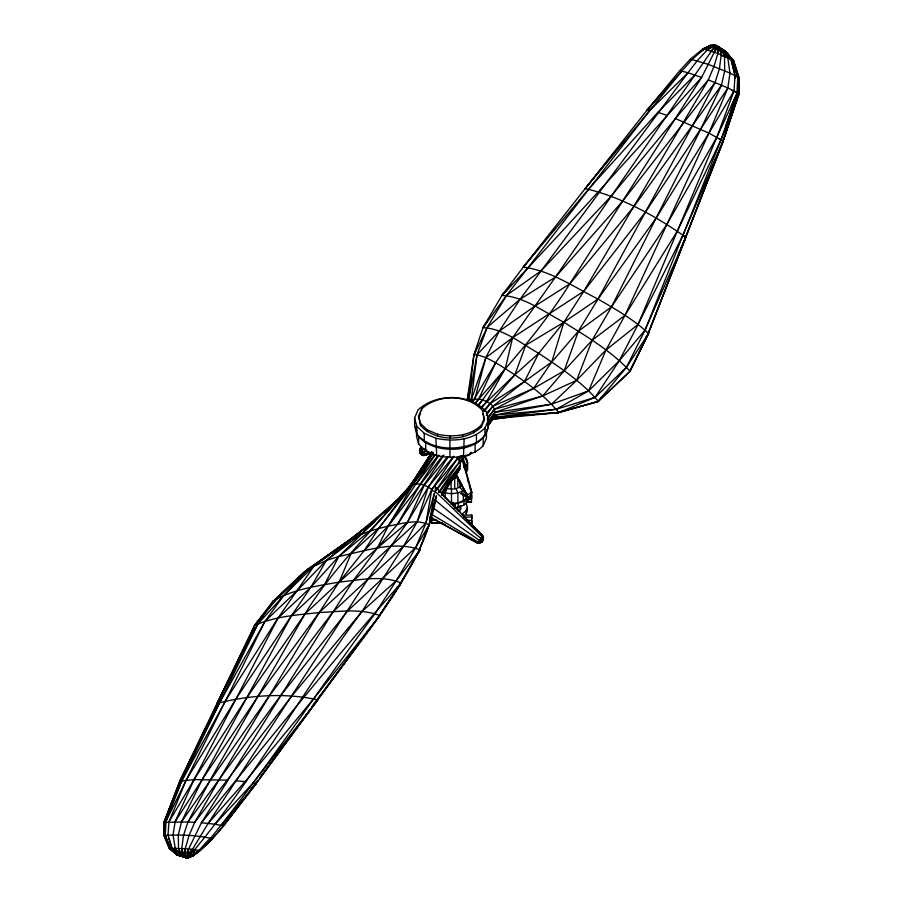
<?xml version="1.0" encoding="UTF-8"?>
<svg xmlns="http://www.w3.org/2000/svg" width="903" height="903" viewBox="0 0 903 903"><rect width="100%" height="100%" fill="white"/><g stroke="black" fill="none" stroke-linecap="round" stroke-linejoin="round"><path stroke-width="1.35" d="M445.089 524.338L442.38 524.338L442.38 523.142L431.532 523.142L431.532 520.241L436.95 520.241M486.446 430.076L486.446 438.147L483.195 445.8C471.14 457.776 452.538 458.984 436.713 455.563L435.889 438.26L424.263 433.338L416.791 426.227L414.601 417.999L418.021 409.917C436.138 393.223 469.346 393.076 486.209 411.644C501.82 452.019 434.456 460.564 416.791 434.117L414.601 425.9L414.601 417.999M437.56 436.194L437.56 434.23L427.187 429.839L420.516 423.484L418.552 416.148L421.611 408.935C437.786 394.013 467.438 393.889 482.484 410.47L484.448 419.76L481.389 426.984C465.214 441.894 435.562 442.019 420.516 425.448L418.552 416.148M445.1 497.903L445.1 492.903L447.12 488.613C452.256 489.573 458.34 489.121 462.076 485.035M447.538 487.496L447.538 484.73M451.094 488.004L451.094 479.696M451.5 503.637L451.5 489.11M455.202 505.962L453.035 504.201L453.035 502.565L449.965 502.565M454.706 487.676L454.706 476.603M455.202 506.843L455.202 504.337L453.035 502.565M457.832 510.127L457.832 507.362M452.775 503.49L457.9 502.903L457.9 492.903L455.88 488.613M457.832 486.582L457.832 476.886M459.988 511.2L459.988 505.657M459.988 486.265L459.988 480.723M460.857 509.145L460.857 506.38M460.857 485.6L460.857 482.834M455.281 473.973L466.388 494.494L466.377 500.364L467.167 500.815L471.75 498.174L471.75 492.316L463.07 460.485L462.336 460.395M467.167 500.815L467.178 494.957L456.038 474.165M466.05 502.124L471.468 502.124L466.05 501.616M471.468 495.115L471.468 502.124M471.829 523.684L471.829 521.731M471.829 518.412L471.829 515.094L462.122 515.094M488.399 419.861L484.979 427.943L484.979 435.833L475.125 444.084L475.125 452.155M424.139 454.22L423.518 455.507L421.396 454.559L420.166 449.807L419.556 450.123L420.155 453.182L421.396 454.559L423.518 455.507L426.002 455.078C421.419 456.523 417.175 450.394 421.137 447.087L422.006 450.462L425.245 454.062L426.747 454.706L431.307 452.301M420.821 448.035L420.019 448.43L419.545 451.105L421.498 454.13L420.155 453.182M429.489 521.223L436.431 495.566C429.297 540.321 405.007 578.936 379.768 615.598L255.786 784.131L223.436 826.189L212.555 838.684L199.89 850.682L192.7 856.1L187.88 857.85L177.451 855.231L169.527 848.696L163.894 835.501L163.974 822.306L179.765 781.129L254.42 625.621L272.909 601.319L304.65 571.655L346.707 542.003L366.584 526.618M487.981 425.719C493.569 419.692 498.67 409.454 490.047 403.641C484.787 399.634 477.585 397.828 471.231 400.074L485.882 357.588L499.28 331.108L520.083 299.265L687.984 72.748L697.33 60.603L707.41 49.744L712.456 45.872L715.108 45.15L710.492 45.579L703.11 48.807L717.772 53.424L733.473 60.456L739.105 77.771L739.026 93.72L723.235 141.082L686.077 236.112L722.976 141.139L738.823 93.754L738.936 77.793L733.473 60.456L725.549 51.381L715.808 45.376L710.3 45.398L703.11 48.807L690.445 59.09L679.564 70.908L647.214 109.952L523.232 267.186L501.933 295.428L482.947 327.676L473.883 355.082L467.178 399.961M459.593 487.18L463.329 491.379L466.738 493.354M232.003 814.574C220.422 829.722 208.187 844.756 192.7 856.1L177.451 855.231L170.407 848.673L165.305 835.467L163.894 835.501L164.177 822.396L180.024 781.253L232.522 672.284M726.012 125.573L737.299 92.907L737.695 77.094L733.473 60.456L725.448 56.923M502.124 417.547L491.029 419.06L558.37 412.66L597.955 401.587L626.501 367.25L645.069 330.092L721.102 139.638L737.356 92.693L737.74 76.924L732.615 59.925L725.549 51.381L716.497 45.681L725.12 51.11L732.615 59.925L737.695 77.094L739.105 77.771L729.951 73.087L708.483 64.429L690.445 59.09L691.066 59.654M352.283 538.425C316.705 561.914 280.991 587.074 257.931 623.826L181.898 780.655L165.644 822.046L165.26 835.286L170.385 848.56L177.451 855.231M448.091 457.042L428.259 487.033L407.309 522.589L368.108 578.947L208.141 823.434L187.361 857.782L187.474 855.728M734.986 78.437L735.155 75.852L737.695 77.094M488.365 424.771L492.857 417.604L558.37 412.66L595.111 397.343L619.323 360.681L638.049 324.493L716.847 137.188L734.026 90.943L735.008 75.491L730.922 59.034L725.12 51.11L710.3 45.398L700.389 51.776M372.002 522.555L344.336 544.069L307.889 569.15L283.677 595.596L264.951 621.388L186.153 780.136L168.974 821.798L167.992 835.083L172.078 848.436L177.868 855.164L186.379 857.771M468.759 399.002L473.883 355.082L477.213 347.35M487.846 425.787L492.857 417.604L556.293 409.285L588.643 390.852L606.003 349.969L625.011 315.305L708.945 133.113L727.841 88.009L729.951 73.087L727.762 57.532L722.682 49.868L716.339 45.613L721.045 49.134L721.215 54.767L719.465 68.662L715.041 82.602L692.567 125.675L598.012 299.04L578.383 331.187L551.789 361.99L533.594 388.425L494.392 409.307L487.225 417.875M471.231 400.074L477.044 354.721L487.248 327.304L506.707 295.179L650.047 110.189L681.788 71.134L692.251 59.282L704.238 48.92L710.492 45.579M254.849 625.937L254.42 625.621C274.591 616.297 297.392 614.966 319.199 612.539C339.235 611.749 360.658 608.114 379.768 615.598L378.154 617.336L399.419 585.234L418.574 552.117L429.117 524.778C416.351 518.672 401.383 523.909 388.155 526.144C373.786 529.677 359.168 533.741 346.707 542.003L314.346 565.571L277.989 618.07L225.547 700.762L181.898 780.655L164.177 822.396L164.064 835.568L169.527 848.696L177.868 855.164L180.205 855.175L186.661 857.76L181.954 855.028L181.785 848.527L183.535 835.23L187.959 821.978L210.433 779.526L304.988 613.938C340.736 554.69 396.575 510.951 433.361 452.572M482.304 540.299L481.604 542.229L477.8 543.211L430.099 517.238M264.737 612.573L254.42 625.621L276.499 598.937L307.889 569.15L326.344 560.447L338.783 556.462L369.406 531.348L408.607 488.342L432.029 452.279L408.607 488.342L338.783 556.462L310.813 587.3L277.989 618.07L194.055 779.605L175.159 821.628L173.049 834.948L175.238 848.346L178.726 855.085L186.503 857.76L180.318 855.017L175.238 848.346L169.527 848.696L165.305 835.467L165.701 822.272L163.974 822.306L180.024 781.253L187.643 766.32M163.894 835.501C180.081 834.417 196.719 835.151 212.555 838.684L199.89 850.682L192.508 856.202L191.086 856.1L187.88 857.85C197.836 854.881 202.927 844.237 210.749 838.063C268.981 765.846 319.639 687.826 375.095 613.498L396.293 580.652L429.117 524.778L434.332 493.772M187.542 857.794L188.772 855.401L187.722 857.816C253.133 781.648 301.816 691.743 362.024 611.455L403.72 545.954L417.118 521.911L431.758 489.505L458.16 457.64C460.756 461.93 461.444 467.754 458.126 471.863L441.951 494.742M482.845 539.272L482.202 541.055C478.714 544.261 484.618 539.622 482.834 537.353L483.173 540.096L478.861 542.759L481.604 542.229L482.304 541.416L481.671 540.987C484.516 541.224 483.647 535.829 481.863 534.858L435.427 486.807L435.415 491.593L433.79 495.454M453.904 456.444L431.758 489.505L425.956 523.006L415.752 547.545L347.531 611.06L280.438 695.852L187.959 821.978L163.974 822.306M467.302 399.927L469.041 390.322M469.526 387.579L470.023 384.836M470.519 382.093L471.016 379.35M468.939 398.979L477.044 354.721L499.28 331.108L534.892 306.117L569.714 283.948L633.872 206.652L721.441 85.221L724.714 70.806L724.488 56.11L722.682 49.868L716.497 45.681L724.274 50.647L730.922 59.034M481.694 408.021L486.638 401.429L505.319 368.503L512.622 337.677L555.469 277.074L715.458 45.252L712.456 45.872L715.278 45.195M190.544 855.615L192.079 849.271L199.89 850.682M397.331 500.138L326.344 560.447L310.813 587.3L291.488 615.677L202.249 779.447L181.559 821.73L178.286 835.027L178.512 848.402L180.318 855.017L186.661 857.76L182.113 855.254L180.205 855.175L175.024 848.639L170.407 848.673M444.05 455.01L397.681 524.124L377.251 548.2L353.536 580.223L333.286 611.545L201.38 822.825L188.637 848.955L187.192 857.771L185.329 855.152L185.217 848.718L189.043 835.546L194.698 822.362L219.057 779.774L319.199 612.539L339.144 582.108L364.293 550.48L378.538 528.594L410.301 486.13C417.017 481.581 426.002 484.866 431.758 489.505M187.361 857.782L187.045 855.265L192.079 849.271L185.217 848.718L183.602 855.073L186.842 857.748L182.113 855.254L181.018 853.121M434.185 493.749L425.956 523.006L403.72 545.954L333.286 611.545L269.128 696.157L181.559 821.73M724.488 56.11L721.045 49.134L716.158 45.522L719.398 48.446L713.957 66.495L708.302 79.949L583.801 291.263L563.856 322.258L538.707 353.31L514.845 374.813L481.006 407.422M710.932 169.561L722.976 141.139L739.026 93.72L734.026 90.943L708.945 133.113L656.131 218.063L598.012 299.04L563.856 322.258L551.789 361.99L524.462 381.574L492.699 406.339L486.333 413.472M475.001 403.201L478.68 399.115C511.188 362.475 543.741 325.667 569.714 283.948L701.62 77.421L714.363 52.126L715.808 45.376L717.671 47.746L717.772 53.424M454.186 507.723L458.216 507.26L463.905 505.07L467.698 501.786L468.589 499.201M467.359 507.193L467.359 510.567L466.151 514.067L466.151 510.692L467.359 507.193L466.151 503.693M421.882 543.2L418.574 552.117L420.053 549.837C394.622 540.287 364.417 551.214 338.783 556.462L324.606 584.501L291.488 615.677L236.022 698.832L186.153 780.136L165.644 822.046M422.83 540.649L429.117 524.778M724.003 132.244L739.026 93.72L721.102 139.638L677.442 230.841L625.011 315.305L592.187 340.183L564.217 370.761L542.726 395.92L495.002 412.332L488.252 421.114M538.38 248.765L523.232 267.186C550.345 270.369 573.936 287.098 598.012 299.04C615.586 309.311 633.703 319.436 648.58 333.5L630.091 371.291L598.35 401.338C581.792 381.687 559.871 367.487 538.707 353.31C521.087 343.558 503.693 328.523 482.947 327.676L506.707 295.179L540.976 270.979L611.117 196.188L675.41 118.598L708.945 133.113L723.235 141.082L648.151 333.692L685.569 237.41L682.995 235.446M648.151 333.692L685.908 237.297C655.555 215.986 621.411 196.967 585.223 188.569L615.372 151.388M168.974 821.798L194.055 779.605L246.869 697.567L304.988 613.938L339.144 582.108L351.211 553.279L378.538 528.594L412.953 484.618L434.478 454.931M432.605 507.61L480.791 541.371L482.27 541.665L482.597 540.197M418.552 418.1L420.595 413.292M462.483 457.279L463.228 455.518M481.389 426.984L481.389 425.02L484.448 417.807M484.279 435.178L483.195 437.729L483.195 445.8M678.334 254.07L680.004 250.221M681.11 247.659L685.569 237.41M685.908 237.297L645.069 330.092L619.323 360.681L588.643 390.852L551.541 404.183L494.483 415.166L492.857 417.604L558.664 412.445L597.955 401.587L630.091 371.291C611.275 351.053 587.131 336.74 563.856 322.258C544.137 312.032 524.677 296.748 501.933 295.428L511.098 285.1M731.52 105.741L737.299 92.907L731.814 90.334M459.672 462.212L463.216 460.169L463.216 457.268L460.699 455.812L457.155 457.866M737.356 92.693L716.847 137.188L666.978 224.204L611.512 306.851L592.187 340.183L576.656 380.332L551.541 404.183L495.002 412.332L488.207 422.728M734.026 90.943L727.841 88.009L645.284 212.352L583.801 291.263L512.622 337.677L495.691 362.656L478.68 399.115L475.317 403.46M727.841 88.009L721.441 85.221L700.751 129.276L611.512 306.851L578.383 331.187L564.217 370.761L533.594 388.425L492.699 406.339L486.277 415.448M235.536 666.019L243.381 649.731M248.212 639.708L254.24 627.19L217.092 703.369C249.454 695.152 285.134 692.522 317.777 699.87L259.85 777.901M647.541 334.957L629.651 371.528L648.58 333.5L626.501 367.25L595.111 397.343L556.293 409.285L494.483 415.166L487.767 425.821M266.464 610.394L275.37 599.761L272.909 601.319C292.753 589.185 316.614 586.092 339.144 582.108L377.251 548.2L388.155 526.144L412.953 484.618L432.706 453.837M538.707 353.31L524.462 381.574L490.047 403.641L483.421 410.775M217.092 703.369L257.931 623.826L283.677 595.596L314.346 565.571L360.241 532.127M220.016 698.583L180.024 781.253M188.637 848.955L185.329 855.152L187.011 857.76L183.885 855.389L182.113 855.254M187.88 857.85L192.136 855.909L195.59 849.689M397.681 524.124L420.245 484.132L439.072 455.078M598.35 401.338L558.664 412.445C541.597 391.575 518.345 376.777 495.691 362.656L472.213 402.456M433.824 504.551L435.878 501.03M422.311 454.649L420.696 452.764L421.227 453.949L426.938 450.112M396.428 588.203L399.419 585.234L420.053 549.837L396.293 580.652L362.024 611.455L291.883 695.908L194.698 822.362L187.959 821.978M487.846 424.32L495.002 412.332M464.842 456.737L469.628 454.638L471.061 452.268M410.933 486.299L413.145 482.699M415.346 479.109L417.547 475.52M419.015 473.127L430.776 453.961L408.607 488.342M645.905 337.27L647.406 334.889M175.159 821.628L202.249 779.447L257.716 696.732L319.199 612.539L417.118 521.911L428.259 487.033L453.678 456.286M364.293 550.48L388.155 526.144L434.975 455.01M441.477 494.517L460.474 465.282L439.005 492.316M378.154 617.336L401.067 583.022C381.653 574.703 359.439 580.189 339.144 582.108M436.917 488.941L458.16 457.64M487.27 419.816L494.392 409.307L542.726 395.92L576.656 380.332L606.003 349.969L638.049 324.493L683.086 234.859L723.235 141.082L719.048 138.893M438.779 492.146L459.887 461.444L436.307 490.284M441.24 492.914L460.474 465.282M441.77 494.844L459.864 468.838L441.657 494.765M482.947 327.676L486.909 322.044M478.59 405.323L505.319 368.503M484.347 411.452L490.047 403.641L514.845 374.813L525.738 345.217L563.856 322.258M481.762 541.777L483.444 538.865L482.992 536.145L463.262 516.144M482.597 541.021L480.543 542.827L477.8 543.211L429.986 516.866M482.27 541.665L482.834 540.333L482.179 539.486L434.862 499.833M251.045 788.827L258.145 780.169L245.503 796.807M259.816 777.901L268.146 766.591M269.816 764.333L278.147 753.023M279.817 750.765L300.654 722.49M302.313 720.233L310.655 708.923M312.314 706.665L353.987 650.126M355.658 647.869L377.33 618.465M312.02 706.417L379.768 615.598L314.03 698.312L245.029 781.659L208.141 823.434L201.38 822.825C267.085 742.164 332.202 661.064 401.067 583.022L399.419 585.234M444.75 489.844L458.126 471.863L456.297 473.353M192.508 856.202L194.179 853.967M714.363 52.126L717.671 47.746L715.989 45.455L719.398 48.446L721.215 54.767M416.362 483.94L437.628 455.947M255.684 624.831L264.94 612.708M269.986 606.105L273.349 601.691M388.155 526.144L442.673 455.755M231.969 814.427L222.669 826.538L223.436 826.189M233.663 812.226L243.81 799.008M208.141 823.434L215.016 824.27L252.953 783.115L317.777 699.87L316.479 701.01M233.708 812.407L255.786 784.131L252.953 783.115M721.441 85.221L715.041 82.602L622.562 201.279L555.469 277.074L520.083 299.265L487.248 327.304L473.883 355.082L477.044 354.721L485.882 357.588L495.691 362.656M471.377 497.079L470.158 498.591L468.939 498.479L468.939 496.853L470.158 495.341L471.377 495.454M715.108 45.15L710.864 45.455L707.41 49.744L715.639 45.319L715.955 47.091L710.921 50.884M447.448 456.749L424.32 485.193L407.309 522.589L377.251 548.2M553.539 230.355L555.322 228.188M585.223 188.569L650.047 110.189L687.984 72.748L701.62 77.421C635.61 150.62 569.974 224.091 501.933 295.428M523.232 267.186L588.97 188.671L657.971 112.288L694.858 74.994M487.089 429.309L488.399 427.751M675.41 118.598L708.302 79.949L715.041 82.602M472.021 402.377L474.741 399.182L485.882 357.588L512.622 337.677M597.955 401.587L602.391 396.394M662.847 91.835L647.214 109.952L648.185 110.922M469.628 454.638L471.389 452.674M421.137 448.475L420.008 449.717L422.198 453.441L425.2 455.473L427.616 454.277M477.992 404.995L482.755 399.882M299.164 577.83L305.045 572.028L310.666 568.032M278.395 596.849L304.65 571.655L309.571 568.867M278.463 596.906L290.732 585.426M295.845 580.64L305.045 572.028M374.801 521.449L360.274 534.734L326.344 560.447L296.997 590.878L264.951 621.388L219.914 702.241L179.765 781.129L194.055 779.605L227.59 780.158M384.136 512.915L388.29 509.111M331.988 552.85L346.707 542.003M457.9 502.903L463.329 500.804L466.05 498.456M454.48 503.75L458.216 503.332L463.905 501.131L466.749 498.67M462.72 513.672L466.151 510.692M192.136 855.909L198.762 850.287M424.15 448.667L420.166 452.505L422.457 455.056L428.835 451.929M437.56 434.23C452.482 437.458 470.023 436.318 481.389 425.02M435.889 438.26C452.606 441.872 472.246 440.596 484.979 427.943M362.43 530.4L365.726 527.815M369.022 525.219L371.212 523.503M464.266 467.743L466.129 466.275L467.63 462.742L464.774 455.541M375.321 519.97L377.533 518.254M368.785 524.914L372.104 522.352M341.187 546.789L346.887 542.737M319.639 561.643L314.03 565.639L318.624 562.546M323.003 559.25L329.742 554.453M357.949 534.395L360.218 532.781M332.033 553.268L335.464 550.841M310.271 568.664L312.551 567.05M341.086 546.925L344.506 544.509M323.139 559.375L327.665 556.214M332.191 553.054L336.706 549.893M458.419 457.99L461.964 455.936M458.487 459.999L463.216 457.268M459.006 461.749L463.736 459.017M459.413 462.596L463.07 460.485M466.388 494.494L467.178 494.957L471.75 492.316L462.731 461.726M254.815 784.684L255.786 784.131L221.212 825.432L215.016 824.27M426.747 454.706L431.713 452.042M704.238 48.92L710.864 45.455M187.722 857.816L191.086 856.1M420.155 451.726L420.234 453.001M469.391 398.765L467.585 399.668L471.524 399.228M420.403 452.64L421.035 453.069M558.37 412.66L562.298 411.136M463.329 490.803C457.065 493.828 449.48 494.573 442.921 492.067M481.965 541.71L480.689 541.608M492.801 419.161L495.544 418.541M491.435 419.681L512.114 416.644M514.868 416.238L517.622 415.831M504.901 417.163L507.667 416.791M453.182 477.822L455.36 477.631M453.283 478.15L457.02 477.811L457.02 475.125M421.498 454.13L422.311 454.107L421.498 453.859M468.759 499.212L471.468 499.212M450.992 504.201L453.035 504.201M463.51 517.035L471.829 517.035L471.829 523.108L469.063 523.108M466.287 520.354L471.829 520.354M431.532 522.634L442.38 522.634M175.238 848.346L185.217 848.718M650.047 110.189L647.214 109.952L681.788 71.134L687.984 72.748M187.192 857.771L185.679 855.547L183.885 855.389L186.842 857.748L181.954 855.028L178.512 848.402M461.964 460.045L463.216 460.169M236.236 780.745L245.029 781.659M431.476 490.555L435.415 491.593L481.863 536.393L482.981 537.567L482.179 539.486L479.188 542.737L431.013 514.021M170.385 848.56L177.868 855.164L186.503 857.76L180.205 855.175L179.652 852.635M168.68 838.018L171.999 848.617L178.681 855.175L186.503 857.76M657.971 112.288L666.764 115.313M717.321 47.983L722.795 50.071L726.486 55.681M720.65 55.117L724.183 56.415M416.554 429.659L416.554 436.386L418.631 444.163L425.719 450.902L436.713 455.563M737.299 92.907L738.823 93.754M471.75 492.316L470.96 491.853L470.96 497.722L471.75 498.174M461.715 492.677L468.939 496.853M464.469 495.296L466.738 496.616M460.507 493.602L468.939 498.479M716.497 45.681L724.319 50.76L731.001 59.259L734.828 74.577M480.994 534.26L481.863 534.858C481.999 538.165 479.414 541.586 476.242 542.5L475.373 541.913M679.564 70.908L680.331 71.597M464.221 456.828L466.67 459.153L466.67 461.839M172.078 848.436L178.726 855.085M441.59 494.009L449.48 502.057M452.426 505.082L458.34 511.121M171.999 848.617L177.868 855.164M725.549 51.381L732.593 60.038L725.12 51.11L731.001 59.259M414.601 425.9L415.911 427.514M185.679 855.547L187.011 857.76L183.602 855.073L181.785 848.527M715.808 45.376L716.824 47.114M455.484 474.086L467.178 494.957M175.024 848.639L178.681 855.175M716.88 47.148L715.989 45.455L718.336 47.836L716.158 45.522L722.795 50.071L723.348 52.611M724.319 50.76L726.757 55.535M724.274 50.647L727.762 57.532M464.176 455.789L467.63 462.742L467.63 469.458L466.129 472.991L466.129 466.275L463.002 458.566M463.77 465.632L464.853 469.571M467.37 478.748L468.443 482.676M469.165 485.306L470.249 489.234M482.812 413.642L484.448 419.76M463.329 494.63L463.329 500.804M476.457 434.659L476.457 442.549C457.437 450.947 431.307 450.766 416.791 434.117L416.791 426.227M473.782 431.013L473.782 432.966M471.829 515.094L471.829 515.658M467.698 499.156L467.698 501.786M464.131 438.971L463.465 456.241M463.905 501.131L463.905 505.07M462.776 434.874L462.776 436.826M458.216 503.332L458.216 507.26M455.202 504.337L455.202 508.468M450.066 436.002L450.066 437.955M449.976 457.437L449.886 440.235M431.532 517.329L431.532 523.142M427.187 429.839L427.187 431.792M425.719 450.902L425.719 442.842L424.263 441.228L424.263 433.338M421.611 408.935L421.611 410.888M420.516 423.484L420.516 425.448M418.631 436.104L418.631 444.163"/></g></svg>
